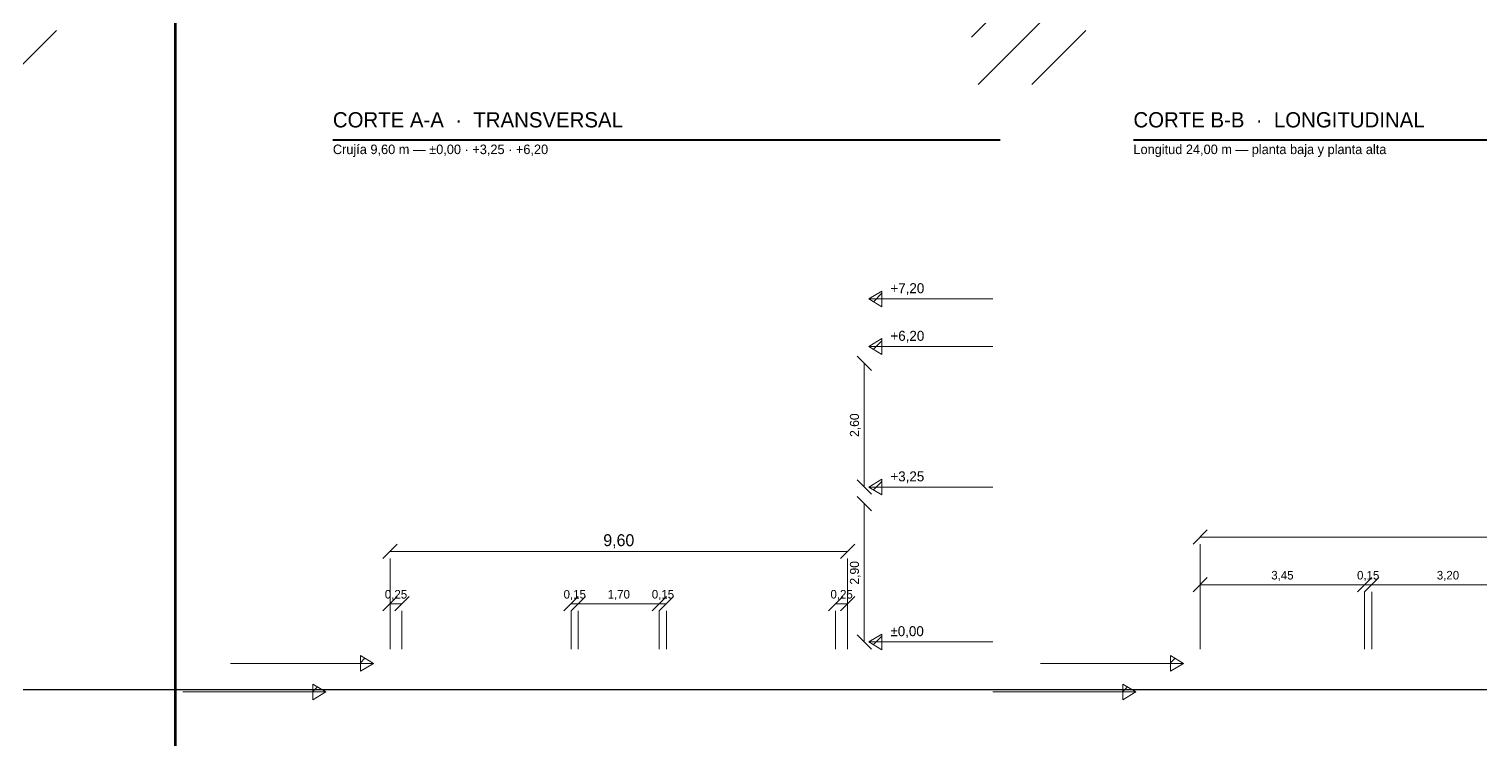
# Model space of a CAD drawing. Header units: metres. Extents: x -8 to 108, y -29 to 108.
# Drawn here: x -0.29 to 14.95, y -8.53 to -1.07 of the extents above; entities that cross this region are included whole.
import ezdxf
from ezdxf.enums import TextEntityAlignment as Align

# ---------------------------------------------------------------- set-up
doc = ezdxf.new("R2010")
doc.units = ezdxf.units.M
for name, color, linetype, lineweight in [('cota', 7, 'CONTINUOUS', 13), ('cota-texto', 7, 'CONTINUOUS', 5), ('hatch', 7, 'CONTINUOUS', 9), ('marco', 7, 'CONTINUOUS', 70), ('marco-fino', 7, 'CONTINUOUS', 25), ('marco-medio', 7, 'CONTINUOUS', 40), ('nivel', 7, 'CONTINUOUS', 20), ('terreno', 7, 'CONTINUOUS', 35), ('texto', 7, 'CONTINUOUS', 5), ('texto-suave', 7, 'CONTINUOUS', 5)]:
    doc.layers.add(name, color=color, linetype=linetype, lineweight=lineweight)

msp = doc.modelspace()

# ---------------------------------------------------------------- linework, layer by layer
at = {"layer": 'cota'}
for p, q in [((8.4, -4.5), (8.55, -4.65)), ((8.4, -4.575), (8.4, -4.575)), ((8.475, -5.875), (8.475, -4.575)), ((8.4, -5.8), (8.55, -5.95)), ((8.4, -5.875), (8.4, -5.875)), ((8.4, -5.975), (8.55, -6.125)), ((8.4, -6.05), (8.4, -6.05)), ((8.475, -7.5), (8.475, -6.05)), ((11.925, -6.475), (12.075, -6.325)), ((3.425, -6.625), (3.575, -6.475)), ((3.5, -6.55), (8.3, -6.55)), ((8.225, -6.625), (8.375, -6.475)), ((12, -6.4), (24, -6.4)), ((12, -7.575), (12, -6.475)), ((3.5, -7.575), (3.5, -6.625)), ((8.3, -7.575), (8.3, -6.625)), ((11.925, -6.975), (12.075, -6.825)), ((13.65, -6.975), (13.8, -6.825)), ((13.65, -6.975), (13.8, -6.825)), ((13.725, -6.975), (13.875, -6.825)), ((13.725, -6.975), (13.875, -6.825)), ((12, -6.9), (13.725, -6.9)), ((12, -7.575), (12, -6.975)), ((13.725, -6.9), (13.8, -6.9)), ((13.725, -7.575), (13.725, -6.975)), ((13.725, -7.575), (13.725, -6.975)), ((13.8, -6.9), (15.4, -6.9)), ((13.8, -7.575), (13.8, -6.975)), ((13.8, -7.575), (13.8, -6.975)), ((3.425, -7.175), (3.575, -7.025)), ((3.5, -7.1), (3.625, -7.1)), ((3.55, -7.175), (3.7, -7.025)), ((5.325, -7.175), (5.475, -7.025)), ((5.4, -7.175), (5.55, -7.025)), ((5.4, -7.175), (5.55, -7.025)), ((5.4, -7.1), (5.475, -7.1)), ((5.475, -7.1), (6.325, -7.1)), ((6.25, -7.175), (6.4, -7.025)), ((6.25, -7.175), (6.4, -7.025)), ((6.325, -7.175), (6.475, -7.025)), ((6.325, -7.1), (6.4, -7.1)), ((8.1, -7.175), (8.25, -7.025)), ((8.175, -7.1), (8.3, -7.1)), ((8.225, -7.175), (8.375, -7.025)), ((3.5, -7.575), (3.5, -7.175)), ((3.625, -7.575), (3.625, -7.175)), ((5.4, -7.575), (5.4, -7.175)), ((5.475, -7.575), (5.475, -7.175)), ((5.475, -7.575), (5.475, -7.175)), ((6.325, -7.575), (6.325, -7.175)), ((6.325, -7.575), (6.325, -7.175)), ((6.4, -7.575), (6.4, -7.175)), ((8.175, -7.575), (8.175, -7.175)), ((8.3, -7.575), (8.3, -7.175)), ((8.4, -7.425), (8.55, -7.575)), ((8.4, -7.5), (8.4, -7.5))]:
    msp.add_line(p, q, dxfattribs=at)
at = {"layer": 'hatch'}
for p, q in [((8.572, -3.929), (8.66, -3.841)), ((8.572, -4.429), (8.66, -4.341)), ((8.572, -5.904), (8.66, -5.816)), ((8.572, -7.529), (8.66, -7.441)), ((3.19, -7.719), (3.237, -7.671)), ((11.69, -7.719), (11.737, -7.671)), ((2.69, -8.019), (2.737, -7.971)), ((11.19, -8.019), (11.237, -7.971))]:
    msp.add_line(p, q, dxfattribs=at)
at = {"layer": 'marco'}
msp.add_line((1.25, -29.1), (1.25, -0.6), dxfattribs=at)
at = {"layer": 'marco-fino'}
msp.add_lwpolyline([(-8, -8), (108, -8), (108, 108), (-8, 108)], close=True, dxfattribs=at)
at = {"layer": 'marco-medio'}
for p, q in [((2.9, -2.23), (9.9, -2.23)), ((11.3, -2.23), (19.3, -2.23))]:
    msp.add_line(p, q, dxfattribs=at)
at = {"layer": 'nivel'}
for p, q in [((8.525, -3.9), (9.825, -3.9)), ((8.525, -4.4), (9.825, -4.4)), ((8.525, -5.875), (9.825, -5.875)), ((8.525, -7.5), (9.825, -7.5)), ((3.325, -7.725), (1.825, -7.725)), ((11.825, -7.725), (10.325, -7.725)), ((2.825, -8.025), (1.325, -8.025)), ((11.325, -8.025), (9.825, -8.025))]:
    msp.add_line(p, q, dxfattribs=at)
for points in [[(8.525, -3.9), (8.66, -3.817), (8.66, -3.983)], [(8.525, -3.9), (8.66, -3.817), (8.66, -3.983)], [(8.525, -4.4), (8.66, -4.317), (8.66, -4.483)], [(8.525, -4.4), (8.66, -4.317), (8.66, -4.483)], [(8.525, -5.875), (8.66, -5.793), (8.66, -5.958)], [(8.525, -5.875), (8.66, -5.793), (8.66, -5.958)], [(8.525, -7.5), (8.66, -7.418), (8.66, -7.583)], [(8.525, -7.5), (8.66, -7.418), (8.66, -7.583)], [(3.325, -7.725), (3.19, -7.643), (3.19, -7.808)], [(3.325, -7.725), (3.19, -7.643), (3.19, -7.808)], [(11.825, -7.725), (11.69, -7.643), (11.69, -7.808)], [(11.825, -7.725), (11.69, -7.643), (11.69, -7.808)], [(2.825, -8.025), (2.69, -7.942), (2.69, -8.107)], [(2.825, -8.025), (2.69, -7.942), (2.69, -8.107)], [(11.325, -8.025), (11.19, -7.942), (11.19, -8.107)], [(11.325, -8.025), (11.19, -7.942), (11.19, -8.107)]]:
    msp.add_lwpolyline(points, close=True, dxfattribs=at)
at = {"layer": 'terreno'}
for p, q in [((9.6, -1.153), (10.303, -0.45)), ((9.669, -1.65), (10.8, -0.519)), ((-0.566, -1.65), (0, -1.084)), ((-0.566, -1.65), (0, -1.084)), ((-0.566, -1.65), (0, -1.084)), ((-0.566, -1.65), (0, -1.084)), ((10.234, -1.65), (10.8, -1.084))]:
    msp.add_line(p, q, dxfattribs=at)

# ---------------------------------------------------------------- texts
at = {"layer": 'cota-texto'}
for s, p in [('2,60', (8.42, -5.225)), ('2,90', (8.42, -6.775))]:
    msp.add_text(s, height=0.095, rotation=90, dxfattribs=at).set_placement(p, align=Align.CENTER)
for s, height, p in [('9,60', 0.125, (5.9, -6.495)), ('3,45', 0.09, (12.863, -6.845)), ('0,15', 0.09, (13.763, -6.845)), ('3,20', 0.09, (14.6, -6.845)), ('0,25', 0.09, (3.562, -7.045)), ('0,15', 0.09, (5.438, -7.045)), ('1,70', 0.09, (5.9, -7.045)), ('0,15', 0.09, (6.363, -7.045)), ('0,25', 0.09, (8.238, -7.045))]:
    msp.add_text(s, height=height, dxfattribs=at).set_placement(p, align=Align.CENTER)
at = {"layer": 'texto'}
for s, height, p in [('CORTE A-A  ·  TRANSVERSAL', 0.16, (2.9, -2.1)), ('CORTE B-B  ·  LONGITUDINAL', 0.16, (11.3, -2.1)), ('+7,20', 0.105, (8.75, -3.84)), ('+6,20', 0.105, (8.75, -4.34)), ('+3,25', 0.105, (8.75, -5.815)), ('±0,00', 0.105, (8.75, -7.44))]:
    msp.add_text(s, height=height, dxfattribs=at).set_placement(p)
at = {"layer": 'texto-suave'}
for s, p in [('Crujía 9,60 m — ±0,00 · +3,25 · +6,20', (2.9, -2.38)), ('Longitud 24,00 m — planta baja y planta alta', (11.3, -2.38))]:
    msp.add_text(s, height=0.1, dxfattribs=at).set_placement(p)

doc.saveas('drawing.dxf')
